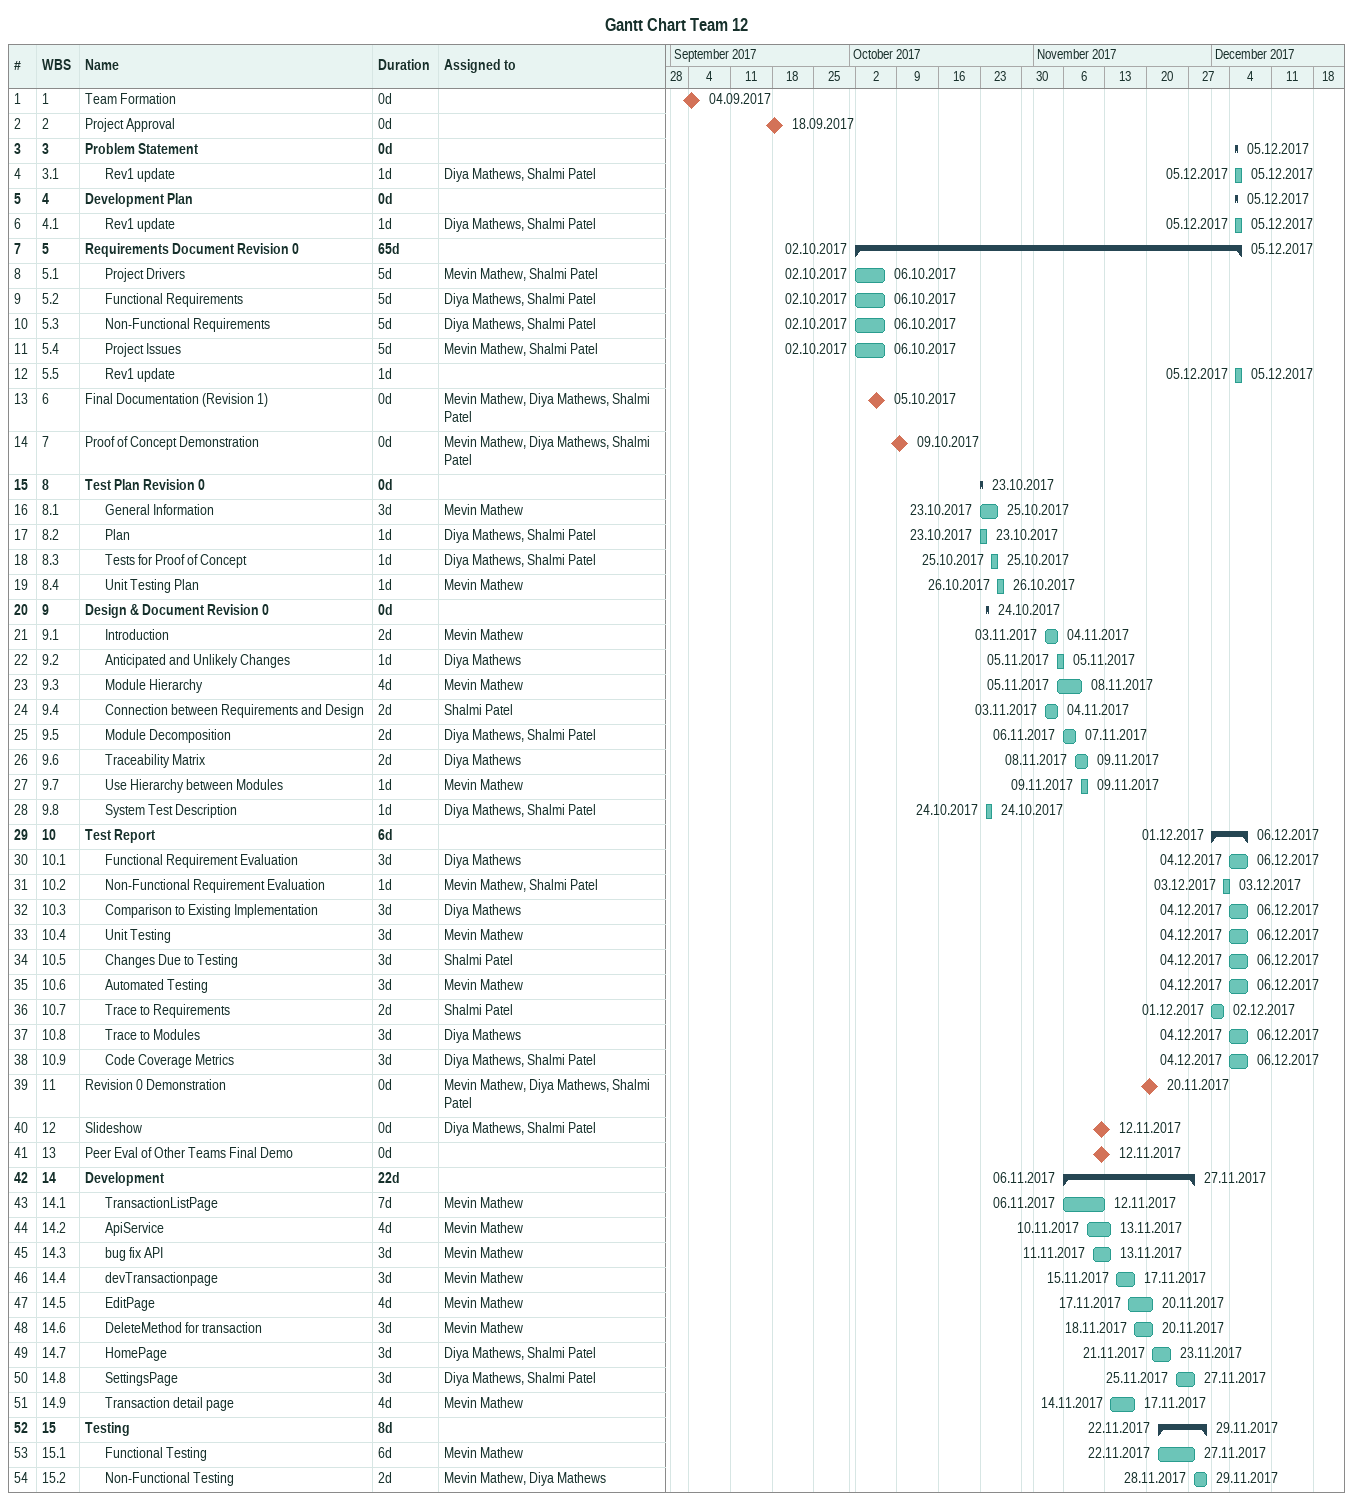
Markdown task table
Gantt Chart Team 12

| ID | WBS | Task | Duration | Start | Finish | Resources |
|---|---|---|---|---|---|---|
| 1 | 1 | Team Formation | 0d | 2017-09-04 | 2017-09-04 |  |
| 2 | 2 | Project Approval | 0d | 2017-09-18 | 2017-09-18 |  |
| 3 | 3 | **Problem Statement** | 0d | 2017-12-05 | 2017-12-05 |  |
| 4 | 3.1 | Rev1 update | 1d | 2017-12-05 | 2017-12-05 | Diya Mathews, Shalmi Patel |
| 5 | 4 | **Development Plan** | 0d | 2017-12-05 | 2017-12-05 |  |
| 6 | 4.1 | Rev1 update | 1d | 2017-12-05 | 2017-12-05 | Diya Mathews, Shalmi Patel |
| 7 | 5 | **Requirements Document Revision 0** | 65d | 2017-10-02 | 2017-12-05 |  |
| 8 | 5.1 | Project Drivers | 5d | 2017-10-02 | 2017-10-06 | Mevin Mathew, Shalmi Patel |
| 9 | 5.2 | Functional Requirements | 5d | 2017-10-02 | 2017-10-06 | Diya Mathews, Shalmi Patel |
| 10 | 5.3 | Non-Functional Requirements | 5d | 2017-10-02 | 2017-10-06 | Diya Mathews, Shalmi Patel |
| 11 | 5.4 | Project Issues | 5d | 2017-10-02 | 2017-10-06 | Mevin Mathew, Shalmi Patel |
| 12 | 5.5 | Rev1 update | 1d | 2017-12-05 | 2017-12-05 |  |
| 13 | 6 | Final Documentation (Revision 1) | 0d | 2017-10-05 | 2017-10-05 | Mevin Mathew, Diya Mathews, Shalmi Patel |
| 14 | 7 | Proof of Concept Demonstration | 0d | 2017-10-09 | 2017-10-09 | Mevin Mathew, Diya Mathews, Shalmi Patel |
| 15 | 8 | **Test Plan Revision 0** | 0d | 2017-10-23 | 2017-10-23 |  |
| 16 | 8.1 | General Information | 3d | 2017-10-23 | 2017-10-25 | Mevin Mathew |
| 17 | 8.2 | Plan | 1d | 2017-10-23 | 2017-10-23 | Diya Mathews, Shalmi Patel |
| 18 | 8.3 | Tests for Proof of Concept | 1d | 2017-10-25 | 2017-10-25 | Diya Mathews, Shalmi Patel |
| 19 | 8.4 | Unit Testing Plan | 1d | 2017-10-26 | 2017-10-26 | Mevin Mathew |
| 20 | 9 | **Design & Document Revision 0** | 0d | 2017-10-24 | 2017-10-24 |  |
| 21 | 9.1 | Introduction | 2d | 2017-11-03 | 2017-11-04 | Mevin Mathew |
| 22 | 9.2 | Anticipated and Unlikely Changes | 1d | 2017-11-05 | 2017-11-05 | Diya Mathews |
| 23 | 9.3 | Module Hierarchy | 4d | 2017-11-05 | 2017-11-08 | Mevin Mathew |
| 24 | 9.4 | Connection between Requirements and Design | 2d | 2017-11-03 | 2017-11-04 | Shalmi Patel |
| 25 | 9.5 | Module Decomposition | 2d | 2017-11-06 | 2017-11-07 | Diya Mathews, Shalmi Patel |
| 26 | 9.6 | Traceability Matrix | 2d | 2017-11-08 | 2017-11-09 | Diya Mathews |
| 27 | 9.7 | Use Hierarchy between Modules | 1d | 2017-11-09 | 2017-11-09 | Mevin Mathew |
| 28 | 9.8 | System Test Description | 1d | 2017-10-24 | 2017-10-24 | Diya Mathews, Shalmi Patel |
| 29 | 10 | **Test Report** | 6d | 2017-12-01 | 2017-12-06 |  |
| 30 | 10.1 | Functional Requirement Evaluation | 3d | 2017-12-04 | 2017-12-06 | Diya Mathews |
| 31 | 10.2 | Non-Functional Requirement Evaluation | 1d | 2017-12-03 | 2017-12-03 | Mevin Mathew, Shalmi Patel |
| 32 | 10.3 | Comparison to Existing Implementation | 3d | 2017-12-04 | 2017-12-06 | Diya Mathews |
| 33 | 10.4 | Unit Testing | 3d | 2017-12-04 | 2017-12-06 | Mevin Mathew |
| 34 | 10.5 | Changes Due to Testing | 3d | 2017-12-04 | 2017-12-06 | Shalmi Patel |
| 35 | 10.6 | Automated Testing | 3d | 2017-12-04 | 2017-12-06 | Mevin Mathew |
| 36 | 10.7 | Trace to Requirements | 2d | 2017-12-01 | 2017-12-02 | Shalmi Patel |
| 37 | 10.8 | Trace to Modules | 3d | 2017-12-04 | 2017-12-06 | Diya Mathews |
| 38 | 10.9 | Code Coverage Metrics | 3d | 2017-12-04 | 2017-12-06 | Diya Mathews, Shalmi Patel |
| 39 | 11 | Revision 0 Demonstration | 0d | 2017-11-20 | 2017-11-20 | Mevin Mathew, Diya Mathews, Shalmi Patel |
| 40 | 12 | Slideshow | 0d | 2017-11-12 | 2017-11-12 | Diya Mathews, Shalmi Patel |
| 41 | 13 | Peer Eval of Other Teams Final Demo | 0d | 2017-11-12 | 2017-11-12 |  |
| 42 | 14 | **Development** | 22d | 2017-11-06 | 2017-11-27 |  |
| 43 | 14.1 | TransactionListPage | 7d | 2017-11-06 | 2017-11-12 | Mevin Mathew |
| 44 | 14.2 | ApiService | 4d | 2017-11-10 | 2017-11-13 | Mevin Mathew |
| 45 | 14.3 | bug fix API | 3d | 2017-11-11 | 2017-11-13 | Mevin Mathew |
| 46 | 14.4 | devTransactionpage | 3d | 2017-11-15 | 2017-11-17 | Mevin Mathew |
| 47 | 14.5 | EditPage | 4d | 2017-11-17 | 2017-11-20 | Mevin Mathew |
| 48 | 14.6 | DeleteMethod for transaction | 3d | 2017-11-18 | 2017-11-20 | Mevin Mathew |
| 49 | 14.7 | HomePage | 3d | 2017-11-21 | 2017-11-23 | Diya Mathews, Shalmi Patel |
| 50 | 14.8 | SettingsPage | 3d | 2017-11-25 | 2017-11-27 | Diya Mathews, Shalmi Patel |
| 51 | 14.9 | Transaction detail page | 4d | 2017-11-14 | 2017-11-17 | Mevin Mathew |
| 52 | 15 | **Testing** | 8d | 2017-11-22 | 2017-11-29 |  |
| 53 | 15.1 | Functional Testing | 6d | 2017-11-22 | 2017-11-27 | Mevin Mathew |
| 54 | 15.2 | Non-Functional Testing | 2d | 2017-11-28 | 2017-11-29 | Mevin Mathew, Diya Mathews |
